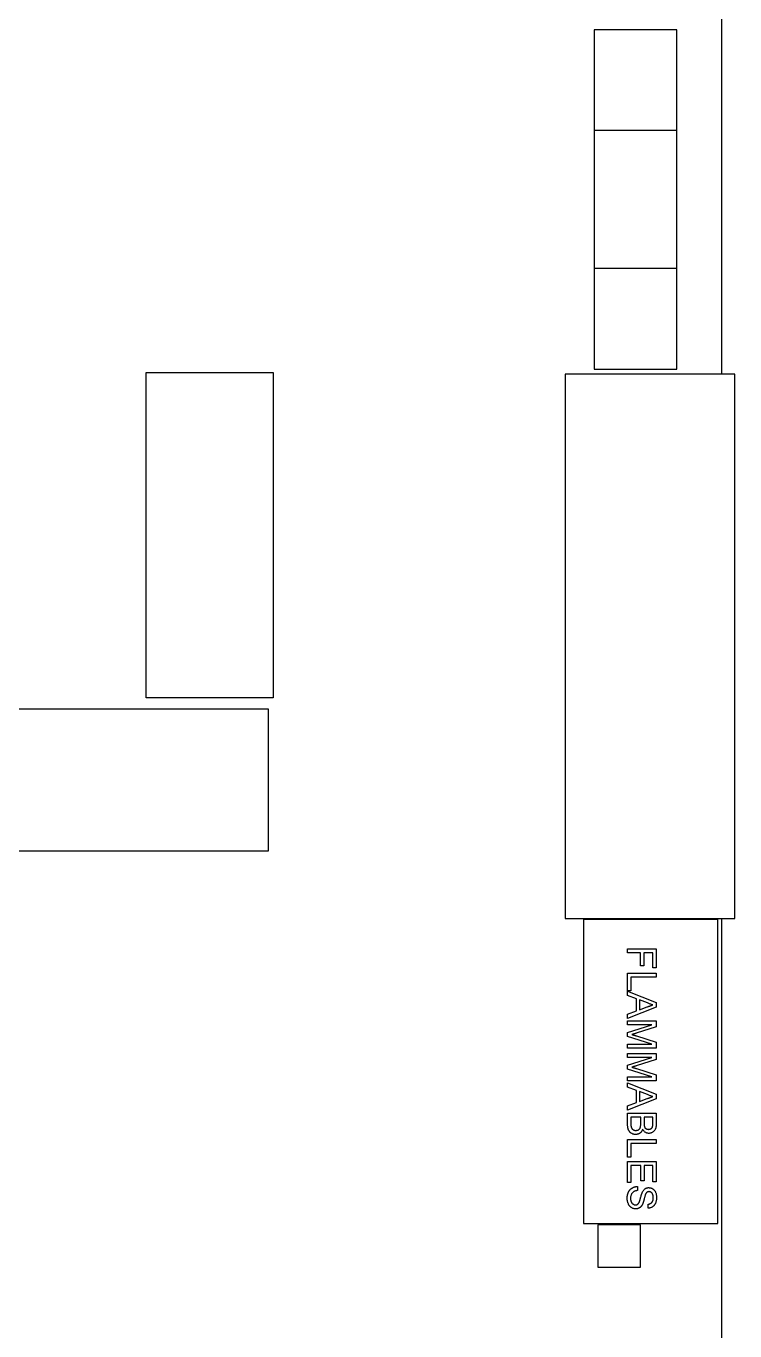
# Model space of a CAD drawing. Header units: inches. Extents: x -978 to -2, y 48 to 749.
# Drawn here: x -104.4 to -4.1, y 306.3 to 490.8 of the extents above; entities that cross this region are included whole.
import ezdxf

# ---------------------------------------------------------------- set-up
doc = ezdxf.new("R2010")
doc.units = ezdxf.units.IN
doc.header["$MEASUREMENT"] = 0

msp = doc.modelspace()

# ---------------------------------------------------------------- linework, layer by layer
at = {"color": 7, "linetype": 'Continuous', "lineweight": 25}
for p, q in [((-6, 749.27), (-6, 441.6)), ((-24.05, 490.28), (-24.05, 442.28)), ((-12.34, 490.28), (-24.05, 490.28)), ((-12.34, 442.28), (-12.34, 490.28)), ((-24.05, 476.1), (-12.34, 476.1)), ((-12.34, 456.51), (-24.05, 456.51)), ((-87.44, 395.8), (-87.44, 441.8)), ((-87.44, 441.8), (-69.44, 441.8)), ((-69.44, 441.8), (-69.44, 395.8)), ((-28.12, 441.6), (-28.12, 364.6)), ((-4.12, 441.6), (-28.12, 441.6)), ((-24.05, 442.28), (-12.34, 442.28)), ((-4.12, 364.6), (-4.12, 441.6)), ((-69.44, 395.8), (-87.44, 395.8)), ((-70.13, 394.19), (-137.13, 394.19)), ((-70.13, 374.19), (-70.13, 394.19)), ((-137.13, 374.19), (-70.13, 374.19)), ((-28.12, 364.6), (-4.12, 364.6)), ((-25.56, 364.48), (-25.56, 321.48)), ((-6.56, 364.48), (-25.56, 364.48)), ((-6.56, 321.48), (-6.56, 364.48)), ((-6, 364.6), (-6, 260.28)), ((-19.31, 360.29), (-15.26, 360.29)), ((-19.31, 359.72), (-19.31, 360.29)), ((-15.26, 360.29), (-15.26, 357.6)), ((-17.49, 359.72), (-19.31, 359.72)), ((-17.49, 357.91), (-17.49, 359.72)), ((-17.03, 359.72), (-17.03, 357.91)), ((-15.73, 359.72), (-17.03, 359.72)), ((-15.73, 357.6), (-15.73, 359.72)), ((-19.31, 356.87), (-15.26, 356.87)), ((-19.31, 354.38), (-19.31, 356.87)), ((-18.84, 356.3), (-18.84, 354.38)), ((-15.26, 356.3), (-18.84, 356.3)), ((-17.03, 357.91), (-17.49, 357.91)), ((-15.26, 357.6), (-15.73, 357.6)), ((-15.26, 356.87), (-15.26, 356.3)), ((-18.84, 354.38), (-19.31, 354.38)), ((-19.31, 354.31), (-15.26, 352.71)), ((-19.31, 353.71), (-19.31, 354.31)), ((-18.06, 353.25), (-19.31, 353.71)), ((-18.06, 351.52), (-18.06, 353.25)), ((-17.6, 353.08), (-17.6, 351.7)), ((-16.48, 352.66), (-17.6, 353.08)), ((-15.26, 352.71), (-15.26, 352.06)), ((-15.26, 352.06), (-19.31, 350.46)), ((-19.31, 351.06), (-18.06, 351.52)), ((-19.31, 350.46), (-19.31, 351.06)), ((-17.6, 351.7), (-16.53, 352.09)), ((-19.31, 350.13), (-15.26, 350.13)), ((-19.31, 349.56), (-19.31, 350.13)), ((-19.31, 348.49), (-15.89, 349.56)), ((-15.89, 349.56), (-19.31, 349.56)), ((-15.26, 349.27), (-18.1, 348.37)), ((-15.26, 350.13), (-15.26, 349.27)), ((-19.31, 347.89), (-19.31, 348.49)), ((-15.89, 346.81), (-19.31, 347.89)), ((-18.05, 347.99), (-15.26, 347.09)), ((-15.26, 347.09), (-15.26, 346.24)), ((-19.31, 346.81), (-15.89, 346.81)), ((-19.31, 346.24), (-19.31, 346.81)), ((-15.26, 346.24), (-19.31, 346.24)), ((-19.31, 345.51), (-15.26, 345.51)), ((-19.31, 344.94), (-19.31, 345.51)), ((-15.26, 345.51), (-15.26, 344.66)), ((-19.31, 343.87), (-15.89, 344.94)), ((-15.89, 344.94), (-19.31, 344.94)), ((-19.31, 343.28), (-19.31, 343.87)), ((-15.89, 342.2), (-19.31, 343.28)), ((-15.26, 344.66), (-18.1, 343.75)), ((-18.05, 343.37), (-15.26, 342.48)), ((-19.31, 342.2), (-15.89, 342.2)), ((-19.31, 341.63), (-19.31, 342.2)), ((-15.26, 341.63), (-19.31, 341.63)), ((-15.26, 342.48), (-15.26, 341.63)), ((-19.31, 341.35), (-15.26, 339.74)), ((-19.31, 340.74), (-19.31, 341.35)), ((-18.06, 340.28), (-19.31, 340.74)), ((-18.06, 338.56), (-18.06, 340.28)), ((-17.6, 340.11), (-17.6, 338.73)), ((-16.48, 339.7), (-17.6, 340.11)), ((-15.26, 339.74), (-15.26, 339.1)), ((-15.26, 339.1), (-19.31, 337.49)), ((-19.31, 338.1), (-18.06, 338.56)), ((-19.31, 337.49), (-19.31, 338.1)), ((-17.6, 338.73), (-16.53, 339.12)), ((-19.31, 337.06), (-15.26, 337.06)), ((-19.31, 335.54), (-19.31, 337.06)), ((-17.44, 336.49), (-18.84, 336.49)), ((-18.84, 336.49), (-18.84, 335.54)), ((-17.44, 335.6), (-17.44, 336.49)), ((-16.97, 336.49), (-16.97, 335.66)), ((-15.73, 336.49), (-16.97, 336.49)), ((-15.73, 335.72), (-15.73, 336.49)), ((-15.26, 337.06), (-15.26, 335.55)), ((-19.31, 333.33), (-15.26, 333.33)), ((-19.31, 330.84), (-19.31, 333.33)), ((-18.84, 332.76), (-18.84, 330.84)), ((-15.26, 332.76), (-18.84, 332.76)), ((-15.26, 333.33), (-15.26, 332.76)), ((-18.84, 330.84), (-19.31, 330.84)), ((-19.31, 330.22), (-15.26, 330.22)), ((-19.31, 327.26), (-19.31, 330.22)), ((-18.84, 329.65), (-18.84, 327.26)), ((-17.44, 329.65), (-18.84, 329.65)), ((-17.44, 327.52), (-17.44, 329.65)), ((-16.97, 329.65), (-16.97, 327.52)), ((-15.73, 329.65), (-16.97, 329.65)), ((-15.73, 327.37), (-15.73, 329.65)), ((-15.26, 330.22), (-15.26, 327.37)), ((-18.84, 327.26), (-19.31, 327.26)), ((-17.91, 326.69), (-17.91, 326.12)), ((-16.97, 327.52), (-17.44, 327.52)), ((-15.26, 327.37), (-15.73, 327.37)), ((-16.4, 323.63), (-16.4, 324.2)), ((-25.56, 321.48), (-6.56, 321.48)), ((-17.5, 321.28), (-23.5, 321.28)), ((-23.5, 321.28), (-23.5, 315.28)), ((-17.5, 315.28), (-17.5, 321.28)), ((-23.5, 315.28), (-17.5, 315.28))]:
    msp.add_line(p, q, dxfattribs=at)
for points, knots in [([(-15.73, 352.39), (-15.79, 352.4), (-15.92, 352.43), (-16.11, 352.5), (-16.3, 352.57), (-16.42, 352.63), (-16.48, 352.66)], [0, 0, 0, 0, 0.247294, 0.495608, 0.746359, 1, 1, 1, 1]), ([(-16.53, 352.09), (-16.49, 352.1), (-16.41, 352.13), (-16.3, 352.18), (-16.18, 352.22), (-16.08, 352.26), (-15.98, 352.29), (-15.89, 352.32), (-15.81, 352.36), (-15.76, 352.38), (-15.73, 352.39)], [0, 0, 0, 0, 0.153148, 0.299433, 0.436426, 0.565671, 0.686508, 0.799269, 0.903395, 1, 1, 1, 1]), ([(-18.1, 348.37), (-18.13, 348.36), (-18.2, 348.34), (-18.29, 348.31), (-18.37, 348.28), (-18.45, 348.26), (-18.52, 348.24), (-18.58, 348.22), (-18.64, 348.2), (-18.68, 348.19), (-18.69, 348.19)], [0, 0, 0, 0, 0.162526, 0.314315, 0.454978, 0.584519, 0.704567, 0.813495, 0.911681, 1, 1, 1, 1]), ([(-18.69, 348.19), (-18.68, 348.18), (-18.63, 348.17), (-18.57, 348.15), (-18.5, 348.13), (-18.42, 348.1), (-18.34, 348.08), (-18.25, 348.05), (-18.15, 348.02), (-18.09, 348), (-18.05, 347.99)], [0, 0, 0, 0, 0.089205, 0.189833, 0.299233, 0.419261, 0.549207, 0.689074, 0.839579, 1, 1, 1, 1]), ([(-18.1, 343.75), (-18.13, 343.74), (-18.2, 343.72), (-18.29, 343.7), (-18.37, 343.67), (-18.45, 343.65), (-18.52, 343.62), (-18.58, 343.6), (-18.64, 343.59), (-18.68, 343.58), (-18.69, 343.57)], [0, 0, 0, 0, 0.162526, 0.314315, 0.454978, 0.584519, 0.704567, 0.813495, 0.911681, 1, 1, 1, 1]), ([(-18.69, 343.57), (-18.68, 343.56), (-18.63, 343.55), (-18.57, 343.53), (-18.5, 343.51), (-18.42, 343.49), (-18.34, 343.46), (-18.25, 343.43), (-18.15, 343.4), (-18.09, 343.38), (-18.05, 343.37)], [0, 0, 0, 0, 0.089205, 0.189833, 0.299233, 0.419261, 0.549207, 0.689074, 0.839579, 1, 1, 1, 1]), ([(-15.73, 339.42), (-15.79, 339.44), (-15.92, 339.47), (-16.11, 339.53), (-16.3, 339.61), (-16.42, 339.67), (-16.48, 339.7)], [0, 0, 0, 0, 0.247294, 0.495608, 0.746359, 1, 1, 1, 1]), ([(-16.53, 339.12), (-16.49, 339.14), (-16.41, 339.17), (-16.3, 339.21), (-16.18, 339.25), (-16.08, 339.29), (-15.98, 339.33), (-15.89, 339.36), (-15.81, 339.39), (-15.76, 339.41), (-15.73, 339.42)], [0, 0, 0, 0, 0.153148, 0.299433, 0.436426, 0.565671, 0.686508, 0.799269, 0.903395, 1, 1, 1, 1]), ([(-18.15, 334.06), (-18.19, 334.06), (-18.29, 334.06), (-18.42, 334.08), (-18.55, 334.12), (-18.67, 334.17), (-18.78, 334.23), (-18.88, 334.3), (-18.97, 334.38), (-19.05, 334.46), (-19.11, 334.56), (-19.16, 334.66), (-19.21, 334.78), (-19.24, 334.9), (-19.27, 335.04), (-19.29, 335.2), (-19.31, 335.37), (-19.31, 335.48), (-19.31, 335.54)], [0, 0, 0, 0, 0.064255, 0.12736, 0.189472, 0.251721, 0.312027, 0.368675, 0.422681, 0.47406, 0.525774, 0.579622, 0.637375, 0.6984, 0.764357, 0.836315, 0.914678, 1, 1, 1, 1]), ([(-18.84, 335.54), (-18.84, 335.5), (-18.84, 335.43), (-18.84, 335.33), (-18.83, 335.25), (-18.82, 335.21), (-18.82, 335.19)], [0, 0, 0, 0, 0.329395, 0.60519, 0.827887, 1, 1, 1, 1]), ([(-18.82, 335.19), (-18.82, 335.16), (-18.8, 335.11), (-18.78, 335.03), (-18.75, 334.96), (-18.71, 334.9), (-18.67, 334.84), (-18.61, 334.79), (-18.55, 334.74), (-18.48, 334.7), (-18.41, 334.67), (-18.32, 334.64), (-18.23, 334.63), (-18.17, 334.63), (-18.14, 334.63)], [0, 0, 0, 0, 0.088971, 0.172271, 0.250312, 0.324655, 0.397844, 0.473301, 0.551826, 0.634749, 0.721766, 0.810393, 0.903175, 1, 1, 1, 1]), ([(-17.18, 334.82), (-17.19, 334.79), (-17.21, 334.73), (-17.24, 334.65), (-17.28, 334.57), (-17.32, 334.49), (-17.37, 334.42), (-17.42, 334.36), (-17.48, 334.3), (-17.54, 334.25), (-17.61, 334.21), (-17.68, 334.17), (-17.75, 334.13), (-17.82, 334.1), (-17.9, 334.08), (-17.98, 334.07), (-18.06, 334.06), (-18.12, 334.06), (-18.15, 334.06)], [0, 0, 0, 0, 0.070464, 0.137957, 0.203579, 0.267692, 0.330186, 0.391534, 0.452664, 0.513154, 0.573454, 0.632968, 0.692332, 0.751474, 0.812187, 0.872962, 0.93542, 1, 1, 1, 1]), ([(-18.14, 334.63), (-18.1, 334.63), (-18.03, 334.63), (-17.93, 334.65), (-17.83, 334.68), (-17.74, 334.73), (-17.67, 334.79), (-17.6, 334.86), (-17.55, 334.95), (-17.5, 335.04), (-17.48, 335.15), (-17.46, 335.28), (-17.44, 335.43), (-17.44, 335.54), (-17.44, 335.6)], [0, 0, 0, 0, 0.08014, 0.156281, 0.229406, 0.301799, 0.372743, 0.442668, 0.513321, 0.586548, 0.668323, 0.763677, 0.874081, 1, 1, 1, 1]), ([(-16.31, 334.21), (-16.35, 334.21), (-16.44, 334.22), (-16.57, 334.25), (-16.69, 334.29), (-16.81, 334.36), (-16.92, 334.45), (-17.02, 334.55), (-17.11, 334.68), (-17.16, 334.77), (-17.18, 334.82)], [0, 0, 0, 0, 0.1158427, 0.2305685, 0.3473546, 0.4682527, 0.5923026, 0.7199702, 0.8556004, 1, 1, 1, 1]), ([(-16.97, 335.66), (-16.97, 335.63), (-16.97, 335.58), (-16.97, 335.5), (-16.97, 335.43), (-16.96, 335.37), (-16.96, 335.31), (-16.95, 335.26), (-16.94, 335.21), (-16.93, 335.19), (-16.93, 335.17)], [0, 0, 0, 0, 0.16698, 0.320807, 0.463135, 0.594248, 0.712367, 0.819455, 0.915752, 1, 1, 1, 1]), ([(-16.93, 335.17), (-16.92, 335.14), (-16.89, 335.08), (-16.85, 335), (-16.79, 334.93), (-16.72, 334.88), (-16.64, 334.83), (-16.56, 334.8), (-16.46, 334.79), (-16.4, 334.78), (-16.36, 334.78)], [0, 0, 0, 0, 0.132377, 0.255195, 0.373722, 0.490011, 0.607812, 0.73111, 0.859997, 1, 1, 1, 1]), ([(-16.36, 334.78), (-16.33, 334.78), (-16.26, 334.78), (-16.17, 334.8), (-16.08, 334.83), (-16, 334.87), (-15.93, 334.92), (-15.87, 334.98), (-15.82, 335.06), (-15.79, 335.12), (-15.77, 335.18), (-15.76, 335.24), (-15.75, 335.3), (-15.74, 335.37), (-15.74, 335.45), (-15.73, 335.53), (-15.73, 335.62), (-15.73, 335.69), (-15.73, 335.72)], [0, 0, 0, 0, 0.076011, 0.148136, 0.217788, 0.286768, 0.354043, 0.418611, 0.483636, 0.55023, 0.586928, 0.629158, 0.677238, 0.730043, 0.788863, 0.85375, 0.92411, 1, 1, 1, 1]), ([(-15.26, 335.55), (-15.26, 335.51), (-15.26, 335.44), (-15.27, 335.33), (-15.28, 335.23), (-15.29, 335.13), (-15.31, 335.04), (-15.33, 334.96), (-15.36, 334.88), (-15.4, 334.78), (-15.45, 334.67), (-15.54, 334.56), (-15.65, 334.45), (-15.77, 334.37), (-15.9, 334.3), (-16.03, 334.25), (-16.17, 334.22), (-16.26, 334.21), (-16.31, 334.21)], [0, 0, 0, 0, 0.058732, 0.114603, 0.167657, 0.217967, 0.265775, 0.311171, 0.353792, 0.394745, 0.472806, 0.549192, 0.62478, 0.702625, 0.779741, 0.854063, 0.927155, 1, 1, 1, 1]), ([(-19.36, 325), (-19.36, 325.04), (-19.36, 325.13), (-19.35, 325.25), (-19.34, 325.38), (-19.32, 325.49), (-19.29, 325.6), (-19.26, 325.71), (-19.23, 325.81), (-19.19, 325.9), (-19.15, 325.99), (-19.1, 326.07), (-19.04, 326.15), (-18.98, 326.23), (-18.91, 326.3), (-18.84, 326.36), (-18.76, 326.42), (-18.68, 326.48), (-18.59, 326.52), (-18.5, 326.57), (-18.41, 326.6), (-18.32, 326.63), (-18.22, 326.66), (-18.12, 326.68), (-18.01, 326.69), (-17.94, 326.69), (-17.91, 326.69)], [0, 0, 0, 0, 0.052493, 0.102825, 0.151397, 0.198033, 0.242876, 0.285999, 0.327849, 0.368395, 0.407852, 0.446838, 0.485166, 0.523341, 0.561602, 0.59992, 0.638496, 0.677791, 0.71729, 0.756605, 0.796068, 0.835886, 0.875714, 0.916263, 0.95776, 1, 1, 1, 1]), ([(-18.16, 323.53), (-18.21, 323.53), (-18.32, 323.54), (-18.47, 323.57), (-18.62, 323.63), (-18.74, 323.69), (-18.83, 323.76), (-18.9, 323.81), (-18.96, 323.87), (-19.01, 323.93), (-19.07, 324), (-19.12, 324.07), (-19.16, 324.15), (-19.22, 324.26), (-19.27, 324.41), (-19.32, 324.6), (-19.35, 324.79), (-19.36, 324.93), (-19.36, 325)], [0, 0, 0, 0, 0.074816, 0.148535, 0.223872, 0.301297, 0.340894, 0.38034, 0.420127, 0.45995, 0.500831, 0.541907, 0.584439, 0.62808, 0.717267, 0.80786, 0.901925, 1, 1, 1, 1]), ([(-17.91, 326.12), (-17.96, 326.12), (-18.06, 326.1), (-18.2, 326.07), (-18.32, 326.03), (-18.43, 325.97), (-18.53, 325.9), (-18.62, 325.82), (-18.7, 325.71), (-18.77, 325.59), (-18.82, 325.46), (-18.86, 325.32), (-18.89, 325.18), (-18.89, 325.07), (-18.89, 325.02)], [0, 0, 0, 0, 0.093796, 0.180188, 0.260363, 0.334847, 0.407093, 0.481448, 0.559271, 0.64227, 0.728586, 0.815978, 0.906035, 1, 1, 1, 1]), ([(-18.89, 325.02), (-18.89, 324.98), (-18.89, 324.89), (-18.87, 324.76), (-18.84, 324.64), (-18.8, 324.53), (-18.75, 324.43), (-18.69, 324.34), (-18.62, 324.26), (-18.53, 324.2), (-18.45, 324.16), (-18.36, 324.12), (-18.28, 324.1), (-18.22, 324.1), (-18.19, 324.1)], [0, 0, 0, 0, 0.105584, 0.205868, 0.300947, 0.393002, 0.480949, 0.562874, 0.641461, 0.717742, 0.791772, 0.862716, 0.931777, 1, 1, 1, 1]), ([(-17.64, 324.53), (-17.63, 324.54), (-17.62, 324.58), (-17.6, 324.63), (-17.58, 324.7), (-17.56, 324.77), (-17.53, 324.86), (-17.51, 324.96), (-17.48, 325.08), (-17.44, 325.19), (-17.41, 325.32), (-17.38, 325.43), (-17.35, 325.54), (-17.32, 325.63), (-17.28, 325.72), (-17.25, 325.8), (-17.22, 325.87), (-17.2, 325.92), (-17.19, 325.94)], [0, 0, 0, 0, 0.0312, 0.070487, 0.117215, 0.171576, 0.234122, 0.303963, 0.382156, 0.467646, 0.554335, 0.635074, 0.710037, 0.779092, 0.842966, 0.901001, 0.953246, 1, 1, 1, 1]), ([(-17.19, 325.94), (-17.17, 325.99), (-17.12, 326.08), (-17.03, 326.2), (-16.93, 326.31), (-16.82, 326.39), (-16.71, 326.46), (-16.58, 326.5), (-16.45, 326.53), (-16.36, 326.54), (-16.32, 326.54)], [0, 0, 0, 0, 0.144805, 0.279512, 0.406394, 0.527502, 0.645393, 0.761885, 0.878942, 1, 1, 1, 1]), ([(-16.64, 325.82), (-16.65, 325.81), (-16.68, 325.78), (-16.71, 325.72), (-16.75, 325.65), (-16.78, 325.56), (-16.82, 325.46), (-16.85, 325.35), (-16.89, 325.22), (-16.93, 325.08), (-16.96, 324.94), (-17, 324.8), (-17.03, 324.68), (-17.06, 324.57), (-17.09, 324.47), (-17.12, 324.38), (-17.15, 324.3), (-17.17, 324.25), (-17.18, 324.23)], [0, 0, 0, 0, 0.032743, 0.07241, 0.119611, 0.174673, 0.237345, 0.308352, 0.38763, 0.474784, 0.563332, 0.645136, 0.720203, 0.789134, 0.851497, 0.907331, 0.956969, 1, 1, 1, 1]), ([(-16.28, 325.97), (-16.32, 325.96), (-16.38, 325.96), (-16.48, 325.93), (-16.57, 325.89), (-16.61, 325.84), (-16.64, 325.82)], [0, 0, 0, 0, 0.262741, 0.509957, 0.753327, 1, 1, 1, 1]), ([(-15.21, 325.13), (-15.21, 325.06), (-15.22, 324.92), (-15.24, 324.72), (-15.29, 324.53), (-15.34, 324.38), (-15.39, 324.27), (-15.43, 324.19), (-15.48, 324.12), (-15.53, 324.05), (-15.58, 323.99), (-15.64, 323.93), (-15.71, 323.88), (-15.8, 323.81), (-15.92, 323.74), (-16.07, 323.69), (-16.23, 323.64), (-16.35, 323.64), (-16.4, 323.63)], [0, 0, 0, 0, 0.100475, 0.195644, 0.286083, 0.372983, 0.415026, 0.456052, 0.495939, 0.535566, 0.574087, 0.612519, 0.651081, 0.689513, 0.766237, 0.84235, 0.919974, 1, 1, 1, 1]), ([(-16.4, 324.2), (-16.37, 324.21), (-16.32, 324.21), (-16.24, 324.23), (-16.16, 324.26), (-16.09, 324.28), (-16.02, 324.32), (-15.96, 324.36), (-15.91, 324.41), (-15.86, 324.46), (-15.82, 324.52), (-15.78, 324.58), (-15.75, 324.66), (-15.72, 324.73), (-15.7, 324.82), (-15.69, 324.91), (-15.68, 325.01), (-15.68, 325.08), (-15.68, 325.11)], [0, 0, 0, 0, 0.067155, 0.131403, 0.192732, 0.251253, 0.307704, 0.362699, 0.417778, 0.472304, 0.527873, 0.58523, 0.645057, 0.707952, 0.774434, 0.84494, 0.920404, 1, 1, 1, 1]), ([(-16.32, 326.54), (-16.27, 326.53), (-16.17, 326.53), (-16.02, 326.5), (-15.88, 326.44), (-15.77, 326.38), (-15.69, 326.32), (-15.62, 326.27), (-15.57, 326.22), (-15.52, 326.15), (-15.47, 326.09), (-15.42, 326.02), (-15.38, 325.94), (-15.33, 325.84), (-15.28, 325.69), (-15.24, 325.52), (-15.22, 325.33), (-15.21, 325.2), (-15.21, 325.13)], [0, 0, 0, 0, 0.074995, 0.149165, 0.223664, 0.300412, 0.33957, 0.378921, 0.418096, 0.45823, 0.498427, 0.539708, 0.582216, 0.625824, 0.715481, 0.807384, 0.901634, 1, 1, 1, 1]), ([(-15.68, 325.11), (-15.68, 325.15), (-15.68, 325.22), (-15.69, 325.32), (-15.7, 325.41), (-15.72, 325.49), (-15.75, 325.57), (-15.77, 325.64), (-15.81, 325.71), (-15.85, 325.76), (-15.9, 325.81), (-15.95, 325.85), (-16, 325.89), (-16.05, 325.92), (-16.1, 325.94), (-16.16, 325.95), (-16.22, 325.96), (-16.26, 325.97), (-16.28, 325.97)], [0, 0, 0, 0, 0.091511, 0.177143, 0.257108, 0.331198, 0.400592, 0.465625, 0.526973, 0.585443, 0.641399, 0.695044, 0.746782, 0.796959, 0.847545, 0.897439, 0.947649, 1, 1, 1, 1]), ([(-18.19, 324.1), (-18.16, 324.1), (-18.1, 324.1), (-18.02, 324.12), (-17.94, 324.15), (-17.87, 324.2), (-17.8, 324.26), (-17.74, 324.33), (-17.69, 324.42), (-17.66, 324.49), (-17.64, 324.53)], [0, 0, 0, 0, 0.1177675, 0.2301764, 0.339843, 0.4506253, 0.5669429, 0.6960213, 0.8394384, 1, 1, 1, 1]), ([(-17.18, 324.23), (-17.19, 324.2), (-17.22, 324.14), (-17.27, 324.06), (-17.31, 323.99), (-17.36, 323.92), (-17.42, 323.86), (-17.47, 323.8), (-17.53, 323.75), (-17.59, 323.7), (-17.65, 323.66), (-17.72, 323.62), (-17.79, 323.6), (-17.86, 323.57), (-17.93, 323.55), (-18, 323.54), (-18.08, 323.53), (-18.13, 323.53), (-18.16, 323.53)], [0, 0, 0, 0, 0.074931, 0.147078, 0.216364, 0.282503, 0.346688, 0.408836, 0.469262, 0.528432, 0.587001, 0.644416, 0.702189, 0.759767, 0.81849, 0.877633, 0.93802, 1, 1, 1, 1])]:
    msp.add_open_spline(points, degree=3, knots=knots, dxfattribs=at)

doc.saveas('drawing.dxf')
